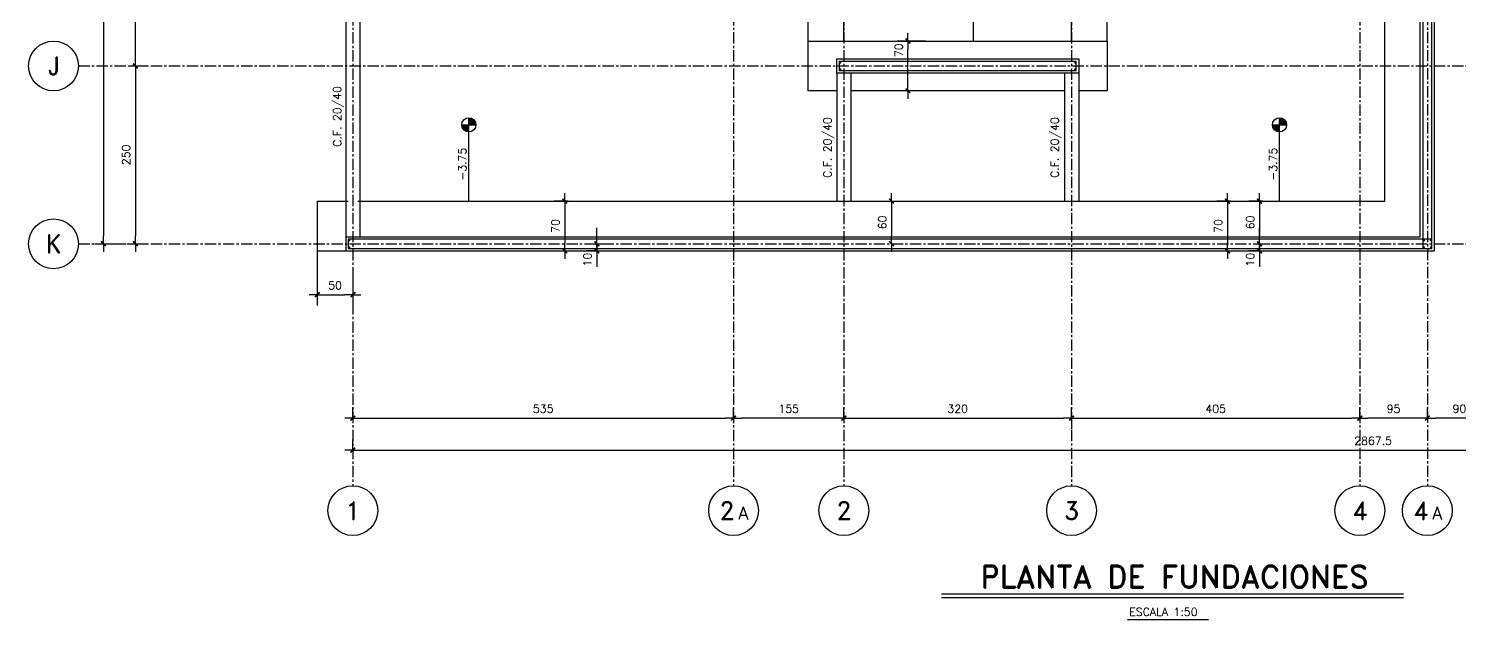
# Model space of a CAD drawing. Header units: millimetres. Extents: x -656655 to -651355, y 91699 to 96737.
# Drawn here: x -656655 to -654645, y 92820 to 93650 of the extents above; entities that cross this region are included whole.
import ezdxf
from ezdxf.enums import TextEntityAlignment as Align

# ---------------------------------------------------------------- set-up
doc = ezdxf.new("R2010")
doc.units = ezdxf.units.MM
doc.header["$LTSCALE"] = 0.5
doc.linetypes.add('CENTER', pattern=[50.8, 31.75, -6.35, 6.35, -6.35])
for name, color, linetype in [('A-LINEA 015', 6, 'Continuous'), ('COTAS', 2, 'Continuous'), ('EJES', 1, 'CENTER'), ('FUNDACIONES', 6, 'Continuous'), ('MALLA', 1, 'Continuous'), ('MUROS', 5, 'Continuous'), ('TEXTOS1', 9, 'Continuous'), ('textos2', 2, 'Continuous'), ('VIGAS', 3, 'Continuous')]:
    doc.layers.add(name, color=color, linetype=linetype)
doc.styles.add('ROMAND', font='romand')
doc.styles.add('ROMANS', font='romans')
doc.styles.add('SIETE50', font='ROMAND.SHX', dxfattribs={"height": 31.5})
doc.dimstyles.new('ING-50', dxfattribs={"dimscale": 5, "dimtxt": 2.25, "dimasz": 2.25, "dimexe": 3, "dimexo": 0, "dimgap": 1.5, "dimtad": 1, "dimdec": 1, "dimzin": 12, "dimdsep": 46, "dimtxsty": 'ROMANS', "dimblk1": 'TICK1', "dimblk2": 'TICK1', "dimsah": 1, "dimcen": 0.09, "dimclrd": 2, "dimclre": 1, "dimclrt": 3, "dimadec": 1, "dimazin": 3, "dimtfac": 1, "dimtdec": 1, "dimtix": 1, "dimtmove": 2, "dimatfit": 3, "dimfxl": 3, "dimtolj": 1, "dimtzin": 12, "dimarcsym": 0})

# ---------------------------------------------------------------- blocks, each defined once
blk = doc.blocks.new('EJE-1')
at = {"color": 3, "linetype": 'Continuous'}
blk.add_circle((0, 0), 35, dxfattribs=at)
at = {"color": 5, "linetype": 'Continuous', "style": 'ROMAND'}
blk.add_attdef('0', text='', height=25, dxfattribs=at).set_placement((0.2, 0), align=Align.MIDDLE)
blk = doc.blocks.new('eje-3')
at = {"color": 3, "linetype": 'Continuous'}
blk.add_circle((0, 0), 35, dxfattribs=at)
at = {"color": 5, "linetype": 'Continuous', "style": 'ROMAND'}
for height, p in [(25, (-9.2, 0)), (18, (13.7, -3.6))]:
    blk.add_attdef('0', text='', height=height, dxfattribs=at).set_placement(p, align=Align.MIDDLE)
blk = doc.blocks.new('TICK1')
at = {"color": 2}
for points in [[(0, 0), (-1, 0)], [(0, 0), (1, 0)]]:
    blk.add_lwpolyline(points, dxfattribs=at)
at = {"color": 2, "const_width": 0.2}
blk.add_lwpolyline([(-0.3, -0.3), (0.3, 0.3)], dxfattribs=at)
blk = doc.blocks.new('*D45')
at = {"layer": 'COTAS', "color": 1, "lineweight": -2}
for p, q in [((-656199.7, 93102.5), (-656199.7, 93117.5)), ((-655664.7, 93102.5), (-655664.7, 93117.5))]:
    blk.add_line(p, q, dxfattribs=at)
at = {"layer": 'COTAS', "color": 2, "lineweight": -2}
blk.add_line((-656188.5, 93102.5), (-655676, 93102.5), dxfattribs=at)
at = {"layer": 'Defpoints', "color": 0}
for p in [(-656199.7, 93102.5), (-655664.7, 93102.5), (-655664.7, 93102.5)]:
    blk.add_point(p, dxfattribs=at)
at = {"layer": 'COTAS', "color": 2, "lineweight": -2, "xscale": 11.25, "yscale": 11.25, "zscale": 11.25, "rotation": 180}
blk.add_blockref('TICK1', (-656199.7, 93102.5), dxfattribs=at)
at = {"layer": 'COTAS', "color": 2, "lineweight": -2, "xscale": 11.25, "yscale": 11.25, "zscale": 11.25}
blk.add_blockref('TICK1', (-655664.7, 93102.5), dxfattribs=at)
at = {"layer": 'COTAS', "color": 3, "insert": (-655932.2, 93115.6), "char_height": 11.25, "attachment_point": 5, "style": 'ROMANS'}
blk.add_mtext('\\A1;535', dxfattribs=at)
blk = doc.blocks.new('*D46')
at = {"layer": 'COTAS', "color": 1, "lineweight": -2}
for p, q in [((-655664.7, 93102.5), (-655664.7, 93117.5)), ((-655509.7, 93102.5), (-655509.7, 93117.5))]:
    blk.add_line(p, q, dxfattribs=at)
at = {"layer": 'COTAS', "color": 2, "lineweight": -2}
blk.add_line((-655521, 93102.5), (-655653.5, 93102.5), dxfattribs=at)
at = {"layer": 'Defpoints', "color": 0}
for p in [(-655664.7, 93102.5), (-655664.7, 93102.5), (-655509.7, 93102.5)]:
    blk.add_point(p, dxfattribs=at)
at = {"layer": 'COTAS', "color": 2, "lineweight": -2, "xscale": 11.25, "yscale": 11.25, "zscale": 11.25, "rotation": 180}
blk.add_blockref('TICK1', (-655664.7, 93102.5), dxfattribs=at)
at = {"layer": 'COTAS', "color": 2, "lineweight": -2, "xscale": 11.25, "yscale": 11.25, "zscale": 11.25}
blk.add_blockref('TICK1', (-655509.7, 93102.5), dxfattribs=at)
at = {"layer": 'COTAS', "color": 3, "insert": (-655587.2, 93115.6), "char_height": 11.25, "attachment_point": 5, "style": 'ROMANS'}
blk.add_mtext('\\A1;155', dxfattribs=at)
blk = doc.blocks.new('*D47')
at = {"layer": 'COTAS', "color": 1, "lineweight": -2}
for p, q in [((-655189.7, 93102.5), (-655189.7, 93117.5)), ((-654784.7, 93102.5), (-654784.7, 93117.5))]:
    blk.add_line(p, q, dxfattribs=at)
at = {"layer": 'COTAS', "color": 2, "lineweight": -2}
blk.add_line((-655178.5, 93102.5), (-654796, 93102.5), dxfattribs=at)
at = {"layer": 'Defpoints', "color": 0}
for p in [(-655189.7, 93102.5), (-654784.7, 93102.5), (-654784.7, 93102.5)]:
    blk.add_point(p, dxfattribs=at)
at = {"layer": 'COTAS', "color": 2, "lineweight": -2, "xscale": 11.25, "yscale": 11.25, "zscale": 11.25, "rotation": 180}
blk.add_blockref('TICK1', (-655189.7, 93102.5), dxfattribs=at)
at = {"layer": 'COTAS', "color": 2, "lineweight": -2, "xscale": 11.25, "yscale": 11.25, "zscale": 11.25}
blk.add_blockref('TICK1', (-654784.7, 93102.5), dxfattribs=at)
at = {"layer": 'COTAS', "color": 3, "insert": (-654987.2, 93115.6), "char_height": 11.25, "attachment_point": 5, "style": 'ROMANS'}
blk.add_mtext('\\A1;405', dxfattribs=at)
blk = doc.blocks.new('*D48')
at = {"layer": 'COTAS', "color": 1, "lineweight": -2}
for p, q in [((-654784.7, 93102.5), (-654784.7, 93117.5)), ((-654689.7, 93102.5), (-654689.7, 93117.5))]:
    blk.add_line(p, q, dxfattribs=at)
at = {"layer": 'COTAS', "color": 2, "lineweight": -2}
blk.add_line((-654701, 93102.5), (-654773.5, 93102.5), dxfattribs=at)
at = {"layer": 'Defpoints', "color": 0}
for p in [(-654784.7, 93102.5), (-654784.7, 93102.5), (-654689.7, 93102.5)]:
    blk.add_point(p, dxfattribs=at)
at = {"layer": 'COTAS', "color": 2, "lineweight": -2, "xscale": 11.25, "yscale": 11.25, "zscale": 11.25, "rotation": 180}
blk.add_blockref('TICK1', (-654784.7, 93102.5), dxfattribs=at)
at = {"layer": 'COTAS', "color": 2, "lineweight": -2, "xscale": 11.25, "yscale": 11.25, "zscale": 11.25}
blk.add_blockref('TICK1', (-654689.7, 93102.5), dxfattribs=at)
at = {"layer": 'COTAS', "color": 3, "insert": (-654737.2, 93115.6), "char_height": 11.25, "attachment_point": 5, "style": 'ROMANS'}
blk.add_mtext('\\A1;95', dxfattribs=at)
blk = doc.blocks.new('*D52')
at = {"layer": 'COTAS', "color": 1, "lineweight": -2}
for p, q in [((-656199.7, 93057.5), (-656199.7, 93072.5)), ((-653332.2, 93057.5), (-653332.2, 93072.5))]:
    blk.add_line(p, q, dxfattribs=at)
at = {"layer": 'COTAS', "color": 2, "lineweight": -2}
blk.add_line((-656188.5, 93057.5), (-653343.5, 93057.5), dxfattribs=at)
at = {"layer": 'Defpoints', "color": 0}
for p in [(-656199.7, 93057.5), (-653332.2, 93057.5), (-653332.2, 93057.5)]:
    blk.add_point(p, dxfattribs=at)
at = {"layer": 'COTAS', "color": 2, "lineweight": -2, "xscale": 11.25, "yscale": 11.25, "zscale": 11.25, "rotation": 180}
blk.add_blockref('TICK1', (-656199.7, 93057.5), dxfattribs=at)
at = {"layer": 'COTAS', "color": 2, "lineweight": -2, "xscale": 11.25, "yscale": 11.25, "zscale": 11.25}
blk.add_blockref('TICK1', (-653332.2, 93057.5), dxfattribs=at)
at = {"layer": 'COTAS', "color": 3, "insert": (-654766, 93070.6), "char_height": 11.25, "attachment_point": 5, "style": 'ROMANS'}
blk.add_mtext('\\A1;2867.5', dxfattribs=at)
blk = doc.blocks.new('*D65')
at = {"layer": 'COTAS', "color": 1, "lineweight": -2}
for p, q in [((-656521.1, 94097.5), (-656490.4, 94097.5)), ((-656513.4, 93597.5), (-656490.4, 93597.5))]:
    blk.add_line(p, q, dxfattribs=at)
at = {"layer": 'COTAS', "color": 2, "lineweight": -2}
blk.add_line((-656505.4, 93608.7), (-656505.4, 94086.2), dxfattribs=at)
at = {"layer": 'Defpoints', "color": 0}
for p in [(-656521.1, 94097.5), (-656505.4, 94097.5), (-656513.4, 93597.5)]:
    blk.add_point(p, dxfattribs=at)
at = {"layer": 'COTAS', "color": 2, "lineweight": -2, "xscale": 11.25, "yscale": 11.25, "zscale": 11.25}
for p, rotation in [((-656505.4, 94097.5), 90), ((-656505.4, 93597.5), 270)]:
    blk.add_blockref('TICK1', p, dxfattribs=dict(at, rotation=rotation))
at = {"layer": 'COTAS', "color": 3, "insert": (-656518.5, 93847.5), "char_height": 11.25, "attachment_point": 5, "rotation": 90, "style": 'ROMANS'}
blk.add_mtext('\\A1;500', dxfattribs=at)
blk = doc.blocks.new('*D66')
at = {"layer": 'COTAS', "color": 1, "lineweight": -2}
for p, q in [((-656513.4, 93597.5), (-656490.4, 93597.5)), ((-656517.3, 93347.5), (-656490.4, 93347.5))]:
    blk.add_line(p, q, dxfattribs=at)
at = {"layer": 'COTAS', "color": 2, "lineweight": -2}
blk.add_line((-656505.4, 93586.2), (-656505.4, 93358.7), dxfattribs=at)
at = {"layer": 'Defpoints', "color": 0}
for p in [(-656513.4, 93597.5), (-656517.3, 93347.5), (-656505.4, 93347.5)]:
    blk.add_point(p, dxfattribs=at)
at = {"layer": 'COTAS', "color": 2, "lineweight": -2, "xscale": 11.25, "yscale": 11.25, "zscale": 11.25}
for p, rotation in [((-656505.4, 93597.5), 90), ((-656505.4, 93347.5), 270)]:
    blk.add_blockref('TICK1', p, dxfattribs=dict(at, rotation=rotation))
at = {"layer": 'COTAS', "color": 3, "insert": (-656518.5, 93472.5), "char_height": 11.25, "attachment_point": 5, "rotation": 90, "style": 'ROMANS'}
blk.add_mtext('\\A1;250', dxfattribs=at)
blk = doc.blocks.new('*D67')
at = {"layer": 'COTAS', "color": 1, "lineweight": -2}
for p, q in [((-656549.7, 96327.5), (-656565.4, 96327.5)), ((-656562.3, 93347.5), (-656535.4, 93347.5))]:
    blk.add_line(p, q, dxfattribs=at)
at = {"layer": 'COTAS', "color": 2, "lineweight": -2}
blk.add_line((-656550.4, 96316.2), (-656550.4, 93358.7), dxfattribs=at)
at = {"layer": 'Defpoints', "color": 0}
for p in [(-656549.7, 96327.5), (-656562.3, 93347.5), (-656550.4, 93347.5)]:
    blk.add_point(p, dxfattribs=at)
at = {"layer": 'COTAS', "color": 2, "lineweight": -2, "xscale": 11.25, "yscale": 11.25, "zscale": 11.25}
for p, rotation in [((-656550.4, 96327.5), 90), ((-656550.4, 93347.5), 270)]:
    blk.add_blockref('TICK1', p, dxfattribs=dict(at, rotation=rotation))
at = {"layer": 'COTAS', "color": 3, "insert": (-656563.5, 94837.5), "char_height": 11.25, "attachment_point": 5, "rotation": 90, "style": 'ROMANS'}
blk.add_mtext('\\A1;2980', dxfattribs=at)
blk = doc.blocks.new('*D217')
at = {"layer": 'COTAS', "color": 1, "lineweight": -2}
for p, q in [((-655509.7, 93102.5), (-655509.7, 93117.5)), ((-655189.7, 93102.5), (-655189.7, 93087.5))]:
    blk.add_line(p, q, dxfattribs=at)
at = {"layer": 'COTAS', "color": 2, "lineweight": -2}
blk.add_line((-655498.5, 93102.5), (-655201, 93102.5), dxfattribs=at)
at = {"layer": 'Defpoints', "color": 0}
for p in [(-655509.7, 93102.5), (-655189.7, 93102.5), (-655189.7, 93102.5)]:
    blk.add_point(p, dxfattribs=at)
at = {"layer": 'COTAS', "color": 2, "lineweight": -2, "xscale": 11.25, "yscale": 11.25, "zscale": 11.25, "rotation": 180}
blk.add_blockref('TICK1', (-655509.7, 93102.5), dxfattribs=at)
at = {"layer": 'COTAS', "color": 2, "lineweight": -2, "xscale": 11.25, "yscale": 11.25, "zscale": 11.25}
blk.add_blockref('TICK1', (-655189.7, 93102.5), dxfattribs=at)
at = {"layer": 'COTAS', "color": 3, "insert": (-655349.7, 93115.6), "char_height": 11.25, "attachment_point": 5, "style": 'ROMANS'}
blk.add_mtext('\\A1;320', dxfattribs=at)
blk = doc.blocks.new('*D219')
at = {"layer": 'COTAS', "color": 1, "lineweight": -2}
for p, q in [((-654689.7, 93102.5), (-654689.7, 93117.5)), ((-654599.7, 93102.5), (-654599.7, 93087.5))]:
    blk.add_line(p, q, dxfattribs=at)
at = {"layer": 'COTAS', "color": 2, "lineweight": -2}
blk.add_line((-654611, 93102.5), (-654678.5, 93102.5), dxfattribs=at)
at = {"layer": 'Defpoints', "color": 0}
for p in [(-654689.7, 93102.5), (-654689.7, 93102.5), (-654599.7, 93102.5)]:
    blk.add_point(p, dxfattribs=at)
at = {"layer": 'COTAS', "color": 2, "lineweight": -2, "xscale": 11.25, "yscale": 11.25, "zscale": 11.25, "rotation": 180}
blk.add_blockref('TICK1', (-654689.7, 93102.5), dxfattribs=at)
at = {"layer": 'COTAS', "color": 2, "lineweight": -2, "xscale": 11.25, "yscale": 11.25, "zscale": 11.25}
blk.add_blockref('TICK1', (-654599.7, 93102.5), dxfattribs=at)
at = {"layer": 'COTAS', "color": 3, "insert": (-654644.7, 93115.6), "char_height": 11.25, "attachment_point": 5, "style": 'ROMANS'}
blk.add_mtext('\\A1;90', dxfattribs=at)
blk = doc.blocks.new('*D247')
at = {"layer": 'COTAS', "color": 1, "lineweight": -2, "ltscale": 0.5}
for p, q in [((-656249.7, 93337.5), (-656249.7, 93261)), ((-656199.7, 93309), (-656199.7, 93261))]:
    blk.add_line(p, q, dxfattribs=at)
at = {"layer": 'COTAS', "color": 2, "lineweight": -2, "ltscale": 0.5}
blk.add_line((-656238.5, 93276), (-656211, 93276), dxfattribs=at)
at = {"layer": 'Defpoints', "color": 0, "ltscale": 0.5}
for p in [(-656249.7, 93337.5), (-656199.7, 93309), (-656199.7, 93276)]:
    blk.add_point(p, dxfattribs=at)
at = {"layer": 'COTAS', "color": 2, "lineweight": -2, "ltscale": 0.5, "xscale": 11.25, "yscale": 11.25, "zscale": 11.25, "rotation": 180}
blk.add_blockref('TICK1', (-656249.7, 93276), dxfattribs=at)
at = {"layer": 'COTAS', "color": 2, "lineweight": -2, "ltscale": 0.5, "xscale": 11.25, "yscale": 11.25, "zscale": 11.25}
blk.add_blockref('TICK1', (-656199.7, 93276), dxfattribs=at)
at = {"layer": 'COTAS', "color": 3, "ltscale": 0.5, "insert": (-656224.7, 93289.1), "char_height": 11.25, "attachment_point": 5, "style": 'ROMANS'}
blk.add_mtext('\\A1;50', dxfattribs=at)
blk = doc.blocks.new('*D248')
at = {"layer": 'COTAS', "color": 1, "lineweight": -2, "ltscale": 0.5}
for p, q in [((-655559.7, 93632.5), (-655559.7, 93700)), ((-655509.7, 93632.5), (-655509.7, 93700))]:
    blk.add_line(p, q, dxfattribs=at)
at = {"layer": 'COTAS', "color": 2, "lineweight": -2, "ltscale": 0.5}
blk.add_line((-655548.5, 93685), (-655521, 93685), dxfattribs=at)
at = {"layer": 'Defpoints', "color": 0, "ltscale": 0.5}
for p in [(-655509.7, 93685), (-655559.7, 93632.5), (-655509.7, 93632.5)]:
    blk.add_point(p, dxfattribs=at)
at = {"layer": 'COTAS', "color": 2, "lineweight": -2, "ltscale": 0.5, "xscale": 11.25, "yscale": 11.25, "zscale": 11.25, "rotation": 180}
blk.add_blockref('TICK1', (-655559.7, 93685), dxfattribs=at)
at = {"layer": 'COTAS', "color": 2, "lineweight": -2, "ltscale": 0.5, "xscale": 11.25, "yscale": 11.25, "zscale": 11.25}
blk.add_blockref('TICK1', (-655509.7, 93685), dxfattribs=at)
at = {"layer": 'COTAS', "color": 3, "ltscale": 0.5, "insert": (-655534.7, 93698.2), "char_height": 11.25, "attachment_point": 5, "style": 'ROMANS'}
blk.add_mtext('\\A1;50', dxfattribs=at)
blk = doc.blocks.new('*D249')
at = {"layer": 'COTAS', "color": 1, "lineweight": -2, "ltscale": 0.5}
for p, q in [((-655189.7, 93632.5), (-655189.7, 93700)), ((-655139.7, 93632.5), (-655139.7, 93700))]:
    blk.add_line(p, q, dxfattribs=at)
at = {"layer": 'COTAS', "color": 2, "lineweight": -2, "ltscale": 0.5}
blk.add_line((-655178.5, 93685), (-655151, 93685), dxfattribs=at)
at = {"layer": 'Defpoints', "color": 0, "ltscale": 0.5}
for p in [(-655139.7, 93685), (-655189.7, 93632.5), (-655139.7, 93632.5)]:
    blk.add_point(p, dxfattribs=at)
at = {"layer": 'COTAS', "color": 2, "lineweight": -2, "ltscale": 0.5, "xscale": 11.25, "yscale": 11.25, "zscale": 11.25, "rotation": 180}
blk.add_blockref('TICK1', (-655189.7, 93685), dxfattribs=at)
at = {"layer": 'COTAS', "color": 2, "lineweight": -2, "ltscale": 0.5, "xscale": 11.25, "yscale": 11.25, "zscale": 11.25}
blk.add_blockref('TICK1', (-655139.7, 93685), dxfattribs=at)
at = {"layer": 'COTAS', "color": 3, "ltscale": 0.5, "insert": (-655164.7, 93698.2), "char_height": 11.25, "attachment_point": 5, "style": 'ROMANS'}
blk.add_mtext('\\A1;50', dxfattribs=at)
blk = doc.blocks.new('*D250')
at = {"layer": 'COTAS', "color": 1, "lineweight": -2, "ltscale": 0.5}
for p, q in [((-655394.9, 93632.5), (-655434.6, 93632.5)), ((-655394.9, 93562.5), (-655434.6, 93562.5))]:
    blk.add_line(p, q, dxfattribs=at)
at = {"layer": 'COTAS', "color": 2, "lineweight": -2, "ltscale": 0.5}
blk.add_line((-655419.6, 93573.7), (-655419.6, 93621.2), dxfattribs=at)
at = {"layer": 'Defpoints', "color": 0, "ltscale": 0.5}
for p in [(-655419.6, 93632.5), (-655394.9, 93632.5), (-655394.9, 93562.5)]:
    blk.add_point(p, dxfattribs=at)
at = {"layer": 'COTAS', "color": 2, "lineweight": -2, "ltscale": 0.5, "xscale": 11.25, "yscale": 11.25, "zscale": 11.25}
for p, rotation in [((-655419.6, 93632.5), 90), ((-655419.6, 93562.5), 270)]:
    blk.add_blockref('TICK1', p, dxfattribs=dict(at, rotation=rotation))
at = {"layer": 'COTAS', "color": 3, "ltscale": 0.5, "insert": (-655432.7, 93619.6), "char_height": 11.25, "attachment_point": 5, "rotation": 90, "style": 'ROMANS'}
blk.add_mtext('\\A1;70', dxfattribs=at)
blk = doc.blocks.new('*D251')
at = {"layer": 'COTAS', "color": 1, "lineweight": -2, "ltscale": 0.5}
for p, q in [((-655852.4, 93407.5), (-655427.6, 93407.5)), ((-655443, 93347.5), (-655427.6, 93347.5))]:
    blk.add_line(p, q, dxfattribs=at)
at = {"layer": 'COTAS', "color": 2, "lineweight": -2, "ltscale": 0.5}
blk.add_line((-655442.6, 93396.2), (-655442.6, 93358.7), dxfattribs=at)
at = {"layer": 'Defpoints', "color": 0, "ltscale": 0.5}
for p in [(-655852.4, 93407.5), (-655443, 93347.5), (-655442.6, 93347.5)]:
    blk.add_point(p, dxfattribs=at)
at = {"layer": 'COTAS', "color": 2, "lineweight": -2, "ltscale": 0.5, "xscale": 11.25, "yscale": 11.25, "zscale": 11.25}
for p, rotation in [((-655442.6, 93407.5), 90), ((-655442.6, 93347.5), 270)]:
    blk.add_blockref('TICK1', p, dxfattribs=dict(at, rotation=rotation))
at = {"layer": 'COTAS', "color": 3, "ltscale": 0.5, "insert": (-655455.7, 93377.5), "char_height": 11.25, "attachment_point": 5, "rotation": 90, "style": 'ROMANS'}
blk.add_mtext('\\A1;60', dxfattribs=at)
blk = doc.blocks.new('*D123')
at = {"layer": 'COTAS', "color": 2, "lineweight": -2, "ltscale": 0.5}
for p, q in [((-655857, 93358.7), (-655857, 93370)), ((-655857, 93337.5), (-655857, 93347.5)), ((-655857, 93326.2), (-655857, 93315))]:
    blk.add_line(p, q, dxfattribs=at)
at = {"layer": 'COTAS', "color": 1, "lineweight": -2, "ltscale": 0.5}
for p, q in [((-655856.6, 93337.5), (-655872, 93337.5)), ((-655857.4, 93347.5), (-655842, 93347.5))]:
    blk.add_line(p, q, dxfattribs=at)
at = {"layer": 'Defpoints', "color": 0, "ltscale": 0.5}
for p in [(-655857.4, 93347.5), (-655857, 93347.5), (-655856.6, 93337.5)]:
    blk.add_point(p, dxfattribs=at)
at = {"layer": 'COTAS', "color": 2, "lineweight": -2, "ltscale": 0.5, "xscale": 11.25, "yscale": 11.25, "zscale": 11.25}
for p, rotation in [((-655857, 93347.5), 270), ((-655857, 93337.5), 90)]:
    blk.add_blockref('TICK1', p, dxfattribs=dict(at, rotation=rotation))
at = {"layer": 'COTAS', "color": 3, "ltscale": 0.5, "insert": (-655870.1, 93325.3), "char_height": 11.25, "attachment_point": 5, "rotation": 90, "style": 'ROMANS'}
blk.add_mtext('\\A1;10', dxfattribs=at)
blk = doc.blocks.new('*D124')
at = {"layer": 'COTAS', "color": 1, "lineweight": -2, "ltscale": 0.5}
for p, q in [((-655897.4, 93407.5), (-655917, 93407.5)), ((-655903.2, 93337.5), (-655887, 93337.5))]:
    blk.add_line(p, q, dxfattribs=at)
at = {"layer": 'COTAS', "color": 2, "lineweight": -2, "ltscale": 0.5}
blk.add_line((-655902, 93396.2), (-655902, 93348.7), dxfattribs=at)
at = {"layer": 'Defpoints', "color": 0, "ltscale": 0.5}
for p in [(-655897.4, 93407.5), (-655903.2, 93337.5), (-655902, 93337.5)]:
    blk.add_point(p, dxfattribs=at)
at = {"layer": 'COTAS', "color": 2, "lineweight": -2, "ltscale": 0.5, "xscale": 11.25, "yscale": 11.25, "zscale": 11.25}
for p, rotation in [((-655902, 93407.5), 90), ((-655902, 93337.5), 270)]:
    blk.add_blockref('TICK1', p, dxfattribs=dict(at, rotation=rotation))
at = {"layer": 'COTAS', "color": 3, "ltscale": 0.5, "insert": (-655915.1, 93372.5), "char_height": 11.25, "attachment_point": 5, "rotation": 90, "style": 'ROMANS'}
blk.add_mtext('\\A1;70', dxfattribs=at)
blk = doc.blocks.new('*D125')
at = {"layer": 'COTAS', "color": 1, "lineweight": -2, "ltscale": 0.5}
for p, q in [((-654921.1, 93407.5), (-654940.6, 93407.5)), ((-654926, 93347.5), (-654910.6, 93347.5))]:
    blk.add_line(p, q, dxfattribs=at)
at = {"layer": 'COTAS', "color": 2, "lineweight": -2, "ltscale": 0.5}
blk.add_line((-654925.6, 93396.2), (-654925.6, 93358.7), dxfattribs=at)
at = {"layer": 'Defpoints', "color": 0, "ltscale": 0.5}
for p in [(-654921.1, 93407.5), (-654926, 93347.5), (-654925.6, 93347.5)]:
    blk.add_point(p, dxfattribs=at)
at = {"layer": 'COTAS', "color": 2, "lineweight": -2, "ltscale": 0.5, "xscale": 11.25, "yscale": 11.25, "zscale": 11.25}
for p, rotation in [((-654925.6, 93407.5), 90), ((-654925.6, 93347.5), 270)]:
    blk.add_blockref('TICK1', p, dxfattribs=dict(at, rotation=rotation))
at = {"layer": 'COTAS', "color": 3, "ltscale": 0.5, "insert": (-654938.7, 93377.5), "char_height": 11.25, "attachment_point": 5, "rotation": 90, "style": 'ROMANS'}
blk.add_mtext('\\A1;60', dxfattribs=at)
blk = doc.blocks.new('*D126')
at = {"layer": 'COTAS', "color": 2, "lineweight": -2, "ltscale": 0.5}
for p, q in [((-654925.6, 93358.7), (-654925.6, 93370)), ((-654925.6, 93337.5), (-654925.6, 93347.5)), ((-654925.6, 93326.2), (-654925.6, 93315))]:
    blk.add_line(p, q, dxfattribs=at)
at = {"layer": 'COTAS', "color": 1, "lineweight": -2, "ltscale": 0.5}
for p, q in [((-654925.2, 93337.5), (-654940.6, 93337.5)), ((-654926, 93347.5), (-654910.6, 93347.5))]:
    blk.add_line(p, q, dxfattribs=at)
at = {"layer": 'Defpoints', "color": 0, "ltscale": 0.5}
for p in [(-654926, 93347.5), (-654925.6, 93347.5), (-654925.2, 93337.5)]:
    blk.add_point(p, dxfattribs=at)
at = {"layer": 'COTAS', "color": 2, "lineweight": -2, "ltscale": 0.5, "xscale": 11.25, "yscale": 11.25, "zscale": 11.25}
for p, rotation in [((-654925.6, 93347.5), 270), ((-654925.6, 93337.5), 90)]:
    blk.add_blockref('TICK1', p, dxfattribs=dict(at, rotation=rotation))
at = {"layer": 'COTAS', "color": 3, "ltscale": 0.5, "insert": (-654938.7, 93325.3), "char_height": 11.25, "attachment_point": 5, "rotation": 90, "style": 'ROMANS'}
blk.add_mtext('\\A1;10', dxfattribs=at)
blk = doc.blocks.new('*D127')
at = {"layer": 'COTAS', "color": 1, "lineweight": -2, "ltscale": 0.5}
for p, q in [((-654966.1, 93407.5), (-654985.6, 93407.5)), ((-654971.9, 93337.5), (-654955.6, 93337.5))]:
    blk.add_line(p, q, dxfattribs=at)
at = {"layer": 'COTAS', "color": 2, "lineweight": -2, "ltscale": 0.5}
blk.add_line((-654970.6, 93396.2), (-654970.6, 93348.7), dxfattribs=at)
at = {"layer": 'Defpoints', "color": 0, "ltscale": 0.5}
for p in [(-654966.1, 93407.5), (-654971.9, 93337.5), (-654970.6, 93337.5)]:
    blk.add_point(p, dxfattribs=at)
at = {"layer": 'COTAS', "color": 2, "lineweight": -2, "ltscale": 0.5, "xscale": 11.25, "yscale": 11.25, "zscale": 11.25}
for p, rotation in [((-654970.6, 93407.5), 90), ((-654970.6, 93337.5), 270)]:
    blk.add_blockref('TICK1', p, dxfattribs=dict(at, rotation=rotation))
at = {"layer": 'COTAS', "color": 3, "ltscale": 0.5, "insert": (-654983.7, 93372.5), "char_height": 11.25, "attachment_point": 5, "rotation": 90, "style": 'ROMANS'}
blk.add_mtext('\\A1;70', dxfattribs=at)
blk = doc.blocks.new('nivel-f')
at = {"linetype": 'Continuous'}
h = blk.add_hatch(color=1, dxfattribs=at)
h.paths.add_polyline_path([(90.5, 0), (90.5, 10, 0.414214), (80.5, 0)])
h.paths.add_polyline_path([(90.5, -10, 0.414214), (100.5, 0), (90.5, 0)])
at = {"color": 3}
for p, q in [((-16.7, 0), (100.5, 0)), ((90.5, 10), (90.5, -10))]:
    blk.add_line(p, q, dxfattribs=at)
blk.add_circle((90.5, 0), 10, dxfattribs=at)
at = {"color": 3, "style": 'ROMANS'}
blk.add_attdef('NIVEL', text='', height=11.2, dxfattribs=at).set_placement((35.2, 3.4), align=Align.CENTER)

msp = doc.modelspace()

# ---------------------------------------------------------------- linework, layer by layer
at = {"layer": 'EJES'}
for p, q in [((-656199.71467612, 96667.45227213), (-656199.71467612, 93007.45227206)), ((-655664.71467612, 96667.4598492), (-655664.71467612, 93007.45227206)), ((-655509.71467612, 96667.4598492), (-655509.71467612, 93007.45227206)), ((-655189.71469271, 96667.45227213), (-655189.71469271, 93007.45227206)), ((-654784.71467612, 96667.45227213), (-654784.71467612, 93007.45227206)), ((-654689.71467612, 96642.45227213), (-654689.71467612, 93007.45227206)), ((-656585.41238582, 93597.45227598), (-653147.2146825, 93597.45227598)), ((-656585.41238582, 93347.45227206), (-653147.21464933, 93347.45227206))]:
    msp.add_line(p, q, dxfattribs=at)
at = {"layer": 'FUNDACIONES', "ltscale": 0.15}
for p, q in [((-654749.71467612, 93407.45227207), (-654749.71467612, 94087.4522799)), ((-656249.71467612, 93407.45227211), (-656206.26548542, 93407.45227211)), ((-656249.71467612, 93407.45227211), (-656249.71467612, 93337.45227211)), ((-656192.84661396, 93407.45227211), (-654749.71467612, 93407.45227207)), ((-656249.71467612, 93337.45227211), (-656088.38100974, 93337.45227211))]:
    msp.add_line(p, q, dxfattribs=at)
for points in [[(-655519.71467451, 93562.45227598), (-655559.71467451, 93562.45227598), (-655559.71467451, 93632.45227598), (-655139.71469107, 93632.45227598), (-655139.71469107, 93562.45227598), (-655179.71469107, 93562.45227598)], [(-655199.71469107, 93562.45227598), (-655499.71467451, 93562.45227598)]]:
    msp.add_lwpolyline(points, dxfattribs=at)
at = {"layer": 'MALLA', "ltscale": 0.5}
for p, q in [((-654696.21467612, 94103.95227303), (-654696.21467612, 93340.95227206)), ((-654683.21467612, 93340.95227206), (-654683.21467612, 94103.95227303)), ((-655516.21467612, 93603.9522756), (-655516.21467612, 93590.95228362)), ((-655183.21469107, 93603.9522756), (-655516.21467612, 93603.9522756)), ((-655183.21469107, 93590.95228362), (-655183.21469107, 93603.9522756)), ((-655516.21467612, 93590.95228362), (-655183.21469107, 93590.95228362)), ((-654683.21467612, 93353.95227211), (-656206.21467612, 93353.95227211)), ((-656206.21467612, 93353.95227211), (-656206.21467612, 93340.95227206)), ((-656206.21467612, 93340.95227206), (-654683.21467612, 93340.95227206)), ((-654696.21467612, 93340.95227206), (-654683.21467612, 93340.95227206)), ((-654683.21467612, 93340.95227206), (-654683.21467612, 93353.95227206))]:
    msp.add_line(p, q, dxfattribs=at)
at = {"layer": 'MALLA', "ltscale": 0.5, "const_width": 1.5}
for points in [[(-655515.37368586, 93602.36128534, 1), (-655513.87368586, 93602.36128534, 1)], [(-655185.55568133, 93602.36128534, 1), (-655184.05568133, 93602.36128534, 1)], [(-655515.37368586, 93592.54327387, 1), (-655513.87368586, 93592.54327387, 1)], [(-655185.55568133, 93592.54327387, 1), (-655184.05568133, 93592.54327387, 1)], [(-656205.37368586, 93352.36128185, 1), (-656203.87368586, 93352.36128185, 1)], [(-656205.37368586, 93342.54326232, 1), (-656203.87368586, 93342.54326232, 1)], [(-654695.37368586, 93342.54326232, 1), (-654693.87368586, 93342.54326232, 1)], [(-654695.28315778, 93352.36128181, 1), (-654693.78315778, 93352.36128181, 1)], [(-654685.55566638, 93352.36128181, 1), (-654684.05566638, 93352.36128181, 1)], [(-654685.55566638, 93342.54326232, 1), (-654684.05566638, 93342.54326232, 1)], [(-654685.55566638, 93342.54326232, 1), (-654684.05566638, 93342.54326232, 1)]]:
    msp.add_lwpolyline(points, format="xyb", close=True, dxfattribs=at)
at = {"layer": 'MUROS', "ltscale": 0.15}
for p, q in [((-654699.71467612, 93357.45227206), (-654699.71467612, 94087.4522799)), ((-654679.71467612, 93337.45227206), (-654679.71467612, 94087.4522799)), ((-656209.71467612, 93357.45227211), (-654699.71467449, 93357.45227207)), ((-656209.71467612, 93337.45227211), (-654679.71467612, 93337.45227206))]:
    msp.add_line(p, q, dxfattribs=at)
at = {"layer": 'MUROS', "ltscale": 0.5}
msp.add_line((-656209.71467612, 93357.45227211), (-656209.71467612, 93337.45227211), dxfattribs=at)
msp.add_lwpolyline([(-655519.71467451, 93607.4522756), (-655179.71469107, 93607.4522756), (-655179.71469107, 93587.45228362), (-655519.71467451, 93587.45228362)], close=True, dxfattribs=at)
at = {"layer": 'textos2', "color": 6}
for p, q in [((-655372.71423638, 92855.35463937), (-654723.15152872, 92855.35463937)), ((-655372.71423638, 92850.35463937), (-654723.15152872, 92850.35463937))]:
    msp.add_line(p, q, dxfattribs=at)
at = {"layer": 'textos2', "color": 3}
msp.add_line((-655111.22709358, 92819.59005949), (-654997.13159888, 92819.59005949), dxfattribs=at)
at = {"layer": 'VIGAS', "ltscale": 0.5}
for p, q in [((-656209.71467612, 93707.45227212), (-656209.71467614, 93357.45227211)), ((-656189.71467612, 93707.45227212), (-656189.71467614, 93357.45227211)), ((-655519.71467451, 93587.45228362), (-655519.71467451, 93407.45227209)), ((-655499.71467451, 93587.45228362), (-655499.71467451, 93407.45227209)), ((-655199.71469107, 93587.45228362), (-655199.71469107, 93407.45227208)), ((-655179.71469107, 93587.45228362), (-655179.71469107, 93407.45227208))]:
    msp.add_line(p, q, dxfattribs=at)

# ---------------------------------------------------------------- block references
at = {"ltscale": 0.5, "rotation": 90}
for p, values in [((-655327.41667065, 93649.15606877), {'NIVEL': '-4.15'}), ((-656036.81557452, 93424.15606486), {'NIVEL': '-3.75'}), ((-654897.56234445, 93424.15606486), {'NIVEL': '-3.75'})]:
    msp.add_blockref('nivel-f', p, dxfattribs=at).add_auto_attribs(values)
at = {"layer": 'A-LINEA 015', "ltscale": 0.5}
for p, values in [((-656620.41238582, 93597.45227598), {'0': 'J'}), ((-656620.41238582, 93347.45227206), {'0': 'K'}), ((-656199.71467612, 92972.45227206), {'0': '1'}), ((-655509.71467612, 92972.45227206), {'0': '2'}), ((-655189.71469271, 92972.45227206), {'0': '3'}), ((-654784.71467612, 92972.45227206), {'0': '4'})]:
    msp.add_blockref('EJE-1', p, dxfattribs=at).add_auto_attribs(values)
ref = msp.add_blockref('eje-3', (-655664.71467612, 92972.45227206), dxfattribs=at)
ref.add_attrib('0', '2', dxfattribs={"layer": '0', "color": 5, "linetype": 'Continuous', "height": 25, "style": 'ROMAND'}).set_placement((-655673.9054001, 92972.45227206), align=Align.MIDDLE)
ref.add_attrib('0', 'A', dxfattribs={"layer": '0', "color": 5, "linetype": 'Continuous', "height": 18, "style": 'ROMAND'}).set_placement((-655651.02844077, 92968.86960299), align=Align.MIDDLE)
ref = msp.add_blockref('eje-3', (-654689.71467612, 92972.45227206), dxfattribs=at)
ref.add_attrib('0', '4', dxfattribs={"layer": '0', "color": 5, "linetype": 'Continuous', "height": 25, "style": 'ROMAND'}).set_placement((-654698.9054001, 92972.45227206), align=Align.MIDDLE)
ref.add_attrib('0', 'A', dxfattribs={"layer": '0', "color": 5, "linetype": 'Continuous', "height": 18, "style": 'ROMAND'}).set_placement((-654676.02844077, 92968.86960299), align=Align.MIDDLE)

# ---------------------------------------------------------------- texts
at = {"layer": 'TEXTOS1', "style": 'ROMANS'}
for p in [(-656216.05282426, 93483.79714589), (-655527.19542573, 93440.03311161), (-655207.83972644, 93440.03311161)]:
    msp.add_text('C.F. 20/40', height=11.25, rotation=90, dxfattribs=at).set_placement(p)
at = {"layer": 'textos2', "color": 6, "style": 'SIETE50'}
msp.add_text('PLANTA DE FUNDACIONES', height=31.5, dxfattribs=at).set_placement((-655044.97591619, 92863.93711991), align=Align.CENTER)
at = {"layer": 'textos2', "color": 3, "style": 'ROMANS'}
msp.add_text('ESCALA 1:50', height=11.25, dxfattribs=at).set_placement((-655108.62756065, 92824.54265776))

# ---------------------------------------------------------------- dimensions: what is measured, and where the dimension line sits
at = {"layer": 'COTAS'}
for base, p1, p2, angle, picture, middle in [((-656550.41238582, 93347.45227206), (-656549.69657734, 96327.45227213), (-656562.27875526, 93347.45227206), 270, '*D67', (-656563.53738582, 94837.45227209)), ((-656505.41238582, 94097.45227212), (-656513.42601547, 93597.45227598), (-656521.13149486, 94097.45227212), 90, '*D65', (-656518.53738582, 93847.45227405)), ((-656505.41238582, 93347.45227206), (-656513.42601547, 93597.45227598), (-656517.27875526, 93347.45227206), 270, '*D66', (-656518.53738582, 93472.45227402)), ((-655664.71467612, 93102.45227206), (-655509.71467612, 93102.45227206), (-655664.71467612, 93102.45227206), 180, '*D46', (-655587.21467612, 93115.57727206)), ((-654784.71467612, 93102.45227206), (-654689.71467612, 93102.45227206), (-654784.71467612, 93102.45227206), 180, '*D48', (-654737.21467612, 93115.57727206)), ((-654689.71467612, 93102.45227206), (-654599.71467377, 93102.45227206), (-654689.71467612, 93102.45227206), 180, '*D219', (-654644.71467494, 93115.57727206))]:
    dim = msp.add_linear_dim(base=base, p1=p1, p2=p2, angle=angle, dimstyle='ING-50', dxfattribs=at)
    dim.commit()
    dim.dimension.update_dxf_attribs({"geometry": picture, "text_midpoint": middle})
at = {"layer": 'COTAS', "ltscale": 0.5}
for base, p1, p2, picture, middle in [((-655509.71467612, 93685.03093905), (-655559.71467451, 93632.45227598), (-655509.71467612, 93632.45227598), '*D248', (-655534.71467531, 93698.15593905)), ((-655139.71469107, 93685.03093905), (-655189.71469271, 93632.45227598), (-655139.71469107, 93632.45227598), '*D249', (-655164.71469189, 93698.15593905)), ((-656199.71467612, 93275.97330113), (-656249.71467612, 93337.45227211), (-656199.71467612, 93308.9823267), '*D247', (-656224.71467612, 93289.09830113))]:
    dim = msp.add_linear_dim(base=base, p1=p1, p2=p2, dimstyle='ING-50', dxfattribs=at)
    dim.commit()
    dim.dimension.update_dxf_attribs({"geometry": picture, "text_midpoint": middle})
for base, p1, p2, angle, picture, middle in [((-655419.58545963, 93632.45227598), (-655394.9370833, 93562.45227598), (-655394.9370833, 93632.45227598), 90, '*D250', (-655432.71045963, 93619.64793416)), ((-655856.97934875, 93347.45227206), (-655856.56470248, 93337.4522721), (-655857.39400281, 93347.45227206), 270, '*D123', (-655870.10434875, 93325.2900727)), ((-654925.61172902, 93347.45227206), (-654925.19708275, 93337.4522721), (-654926.02638308, 93347.45227206), 270, '*D126', (-654938.73672902, 93325.2900727))]:
    dim = msp.add_linear_dim(base=base, p1=p1, p2=p2, angle=angle, dimstyle='ING-50', dxfattribs=at)
    dim.commit()
    dim.dimension.update_dxf_attribs({"geometry": picture, "text_midpoint": middle, "dimtype": 160})
for base, p1, p2, picture, middle in [((-655901.97934875, 93337.4522721), (-655897.41820083, 93407.4522721), (-655903.22330313, 93337.4522721), '*D124', (-655915.10434875, 93372.4522721)), ((-655442.55906747, 93347.45227206), (-655852.41820083, 93407.4522721), (-655442.97372154, 93347.45227206), '*D251', (-655455.68406747, 93377.45227208)), ((-654970.61172902, 93337.4522721), (-654966.0505811, 93407.4522721), (-654971.85568341, 93337.4522721), '*D127', (-654983.73672902, 93372.4522721)), ((-654925.61172902, 93347.45227206), (-654921.0505811, 93407.4522721), (-654926.02638308, 93347.45227206), '*D125', (-654938.73672902, 93377.45227208))]:
    dim = msp.add_linear_dim(base=base, p1=p1, p2=p2, angle=90, dimstyle='ING-50', dxfattribs=at)
    dim.commit()
    dim.dimension.update_dxf_attribs({"geometry": picture, "text_midpoint": middle})
at = {"layer": 'COTAS'}
for base, p1, p2, picture, middle in [((-655664.71467612, 93102.45227206), (-656199.71467612, 93102.45227206), (-655664.71467612, 93102.45227206), '*D45', (-655932.21467612, 93115.57727206)), ((-655189.71469271, 93102.45227206), (-655509.71467612, 93102.45227206), (-655189.71469271, 93102.45227206), '*D217', (-655349.71468441, 93115.57727206)), ((-654784.71467612, 93102.45227206), (-655189.71469271, 93102.45227206), (-654784.71467612, 93102.45227206), '*D47', (-654987.21468441, 93115.57727206)), ((-653332.21468177, 93057.45227206), (-656199.71467612, 93057.45227206), (-653332.21468177, 93057.45227206), '*D52', (-654765.96467894, 93070.57727206))]:
    dim = msp.add_linear_dim(base=base, p1=p1, p2=p2, dimstyle='ING-50', dxfattribs=at)
    dim.commit()
    dim.dimension.update_dxf_attribs({"geometry": picture, "text_midpoint": middle})

doc.saveas('drawing.dxf')
